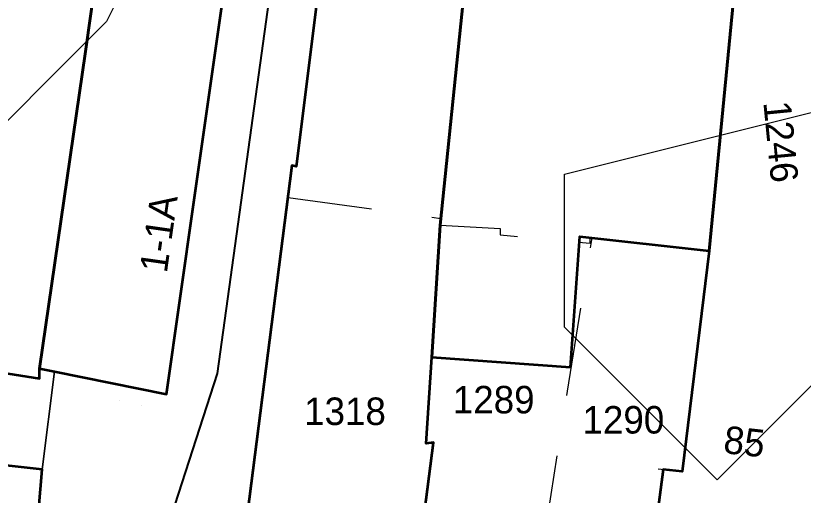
# Model space of a CAD drawing. Header units: metres. Extents: x 0 to 105485, y 0 to 425721.
# Drawn here: x 104954.53 to 104980.32, y 425207 to 425222.69 of the extents above; entities that cross this region are included whole.
import ezdxf
from ezdxf.enums import TextEntityAlignment as Align

# ---------------------------------------------------------------- set-up
doc = ezdxf.new("R2010")
doc.units = ezdxf.units.M
doc.header["$MEASUREMENT"] = 0
doc.linetypes.add('KG-PERCEEL-SO', pattern=[19, 5.5, -4, 5.5, -4])
for name, color, linetype, lineweight in [('B-XX-IE-MEUBILAIR-G', 7, 'Continuous', 18), ('B-XX-KG-GRENS_PERCEEL-G', 150, 'KG-PERCEEL-SO', 18), ('B-XX-KG-GRENS_PERCEEL-T', 150, 'KG-PERCEEL-SO', 18), ('B-XX-OG-BEBOUWING-G', 7, 'Continuous', 35), ('B-XX-OG-BEBOUWING_HUISNUMMER-T', 7, 'Continuous', 18), ('B-XX-OG-GRENS-G', 7, 'Continuous', 18), ('B-XX-OG-TERREIN_ERF-G', 7, 'Continuous', 18), ('B-XX-VH-OPENVERHARDING-G', 90, 'Continuous', 18)]:
    doc.layers.add(name, color=color, linetype=linetype, lineweight=lineweight)
doc.layers.add('GIS-WEGVAKKEN', color=2, linetype='Continuous')

msp = doc.modelspace()

# ---------------------------------------------------------------- linework, layer by layer
at = {"layer": 'B-XX-IE-MEUBILAIR-G', "color": 0, "true_color": 0x604a38}
for points in [[(104963.97, 425219.774, 2.52), (104963.97, 425219.774, 4.02)], [(104960.367, 425216.59, 2.368), (104960.367, 425216.59, 3.868)], [(104957.915, 425210.095, 2.208), (104957.915, 425210.095, 3.708)], [(104958.643, 425209.936, 2.154), (104958.643, 425209.936, 3.654)]]:
    msp.add_polyline3d(points, dxfattribs=at)
at = {"layer": 'B-XX-KG-GRENS_PERCEEL-G', "ltscale": 0.5, "flags": 128}
for points in [[(104939.731, 425211.601), (104944.68, 425210.988), (104944.715, 425211.494), (104949.71, 425210.728), (104949.839, 425211.679), (104955.309, 425210.818), (104955.312, 425211.146), (104959.472, 425210.298), (104961.4, 425223.856), (104963.482, 425237.889)], [(104969.107, 425222.44), (104969.561, 425226.898), (104970.744, 425236.896)], [(104977.238, 425214.997), (104978.306, 425226.033), (104979.348, 425235.635)], [(104963.437, 425216.744), (104963.57, 425217.789), (104963.719, 425217.758), (104964.389, 425223.129)], [(104968.455, 425216.052), (104969.107, 425222.44)], [(104963.338, 425215.968), (104963.437, 425216.744)], [(104963.457, 425216.741), (104963.437, 425216.744)], [(104963.457, 425216.741), (104968.455, 425216.052)], [(104961.784, 425203.777), (104963.338, 425215.968)], [(104968.399, 425215.31), (104968.433, 425215.833)], [(104968.433, 425215.833), (104968.455, 425216.052)], [(104968.433, 425215.833), (104970.397, 425215.723), (104970.395, 425215.514), (104973.34, 425215.246), (104973.342, 425215.424), (104973.406, 425215.417)], [(104967.499, 425203.083), (104968.21, 425208.718), (104967.971, 425208.691), (104968.399, 425215.31)], [(104972.606, 425210.404), (104973.406, 425215.417)], [(104973.406, 425215.417), (104977.238, 425214.997)], [(104974.766, 425203.469), (104974.83, 425203.885), (104975.272, 425207.89), (104976.359, 425207.77), (104977.238, 425214.997)], [(104971.834, 425205.568), (104972.606, 425210.404)], [(104949.107, 425152.908), (104949.408, 425156.061), (104951.193, 425155.864), (104953.518, 425176.147), (104955.847, 425196.728), (104954.3, 425196.834), (104954.922, 425202.306), (104955.397, 425207.84), (104949.676, 425208.467)]]:
    msp.add_lwpolyline(points, dxfattribs=at)
at = {"layer": 'B-XX-OG-BEBOUWING-G', "ltscale": 0.5}
for points in [[(104959.22, 425238.48), (104954.033, 425239.2), (104952.738, 425229.842), (104952.397, 425227.632), (104950.618, 425216.699), (104949.839, 425211.679), (104955.309, 425210.818), (104955.312, 425211.146), (104956.82, 425221.522)], [(104963.482, 425237.889), (104959.22, 425238.48), (104956.82, 425221.522), (104955.312, 425211.146), (104955.799, 425211.047), (104959.472, 425210.298), (104960.367, 425216.59), (104961.4, 425223.856)], [(104966.188, 425237.563), (104963.719, 425217.758), (104963.57, 425217.789), (104961.754, 425203.545), (104967.463, 425202.801), (104973.501, 425201.997), (104973.529, 425201.993), (104973.57, 425202.3), (104974.502, 425202.176), (104974.677, 425203.48), (104974.902, 425205.159), (104967.879, 425206.095), (104968.21, 425208.718), (104967.971, 425208.691), (104968.154, 425211.514), (104968.433, 425215.833), (104969.561, 425226.898), (104970.744, 425236.896)], [(104979.348, 425235.635), (104970.744, 425236.896), (104969.561, 425226.898), (104968.433, 425215.833), (104968.154, 425211.514), (104972.697, 425211.187), (104973.005, 425215.461), (104977.238, 425214.997), (104978.306, 425226.033)], [(104983.433, 425235.03), (104982.6, 425235.159), (104979.348, 425235.635), (104978.306, 425226.033), (104977.238, 425214.997), (104976.359, 425207.77), (104975.737, 425207.839), (104975.502, 425206.093), (104980.707, 425205.568), (104981.964, 425219.922)], [(104955.804, 425196.349), (104955.847, 425196.728), (104954.3, 425196.834), (104954.922, 425202.306), (104955.397, 425207.84), (104949.676, 425208.468), (104948.324, 425197.375), (104948.677, 425197.339), (104948.644, 425197.071), (104950.31, 425196.935), (104950.042, 425194.357), (104949.374, 425187.92), (104949.346, 425187.652), (104948.954, 425183.877), (104954.314, 425183.267)]]:
    msp.add_lwpolyline(points, close=True, dxfattribs=at)
at = {"layer": 'B-XX-OG-GRENS-G'}
for points in [[(104912.5, 425247.5, 3.252), (104917.5, 425247.5, 3.28), (104922.5, 425247.5, 3.272), (104927.5, 425247.5, 3.27), (104932.5, 425247.5, 3.279), (104942.5, 425242.5, 3.283), (104947.5, 425242.5, 3.246), (104952.5, 425242.5, 3.254), (104962.5, 425232.5, 2.989), (104957.5, 425222.5, 2.553), (104947.5, 425212.5, 2.335), (104942.5, 425212.5, 2.385), (104952.5, 425202.5, 1.881), (104947.5, 425197.5, 1.843), (104942.5, 425197.5, 2.189)], [(104992.5, 425222.5, 3.092), (104987.5, 425217.5, 2.83), (104977.5, 425207.5, 3.345), (104972.5, 425212.5, 3.284), (104972.5, 425217.5, 3.797)]]:
    msp.add_polyline3d(points, close=True, dxfattribs=at)
at = {"layer": 'B-XX-OG-TERREIN_ERF-G', "ltscale": 0.5}
msp.add_lwpolyline([(104980.707, 425205.568), (104975.502, 425206.093), (104975.737, 425207.839), (104976.359, 425207.77), (104977.238, 425214.997), (104973.005, 425215.461), (104972.697, 425211.187), (104968.154, 425211.514), (104967.971, 425208.691), (104968.21, 425208.718), (104967.879, 425206.095), (104974.902, 425205.159), (104974.677, 425203.48), (104986.143, 425202.12)], dxfattribs=at)
at = {"layer": 'B-XX-VH-OPENVERHARDING-G', "ltscale": 0.5}
msp.add_lwpolyline([(104961.754, 425203.545), (104963.57, 425217.789), (104963.719, 425217.758), (104966.188, 425237.563), (104963.482, 425237.889), (104961.4, 425223.856), (104960.367, 425216.59), (104959.472, 425210.298), (104955.799, 425211.047), (104955.397, 425207.84), (104954.922, 425202.306)], dxfattribs=at)
msp.add_lwpolyline([(104955.799, 425211.047), (104955.312, 425211.146), (104955.309, 425210.818), (104949.839, 425211.679), (104949.71, 425210.728), (104944.715, 425211.494), (104944.68, 425210.988), (104942.562, 425211.25), (104939.886, 425211.581), (104939.576, 425209.576), (104949.676, 425208.468), (104955.397, 425207.84)], close=True, dxfattribs=at)
at = {"layer": 'GIS-WEGVAKKEN'}
msp.add_lwpolyline([(104952.865, 425150), (104954.05, 425157.98), (104958.01, 425192.5), (104958.09, 425193.61), (104958.19, 425201.65), (104958.36, 425202.41), (104961.14, 425210.98), (104964.66, 425236.45), (104965.413, 425241.36)], dxfattribs=at)

# ---------------------------------------------------------------- texts
at = {"layer": 'B-XX-KG-GRENS_PERCEEL-T'}
msp.add_text('1246', height=0.9, rotation=275.6, dxfattribs=at).set_placement((104979.592, 425218.567), align=Align.MIDDLE_CENTER)
for s, p in [('1289', (104970.184, 425210.124)), ('1318', (104965.314, 425209.744)), ('1290', (104974.431, 425209.465))]:
    msp.add_text(s, height=0.9, dxfattribs=at).set_placement(p, align=Align.MIDDLE_CENTER)
at = {"layer": 'B-XX-OG-BEBOUWING_HUISNUMMER-T'}
for s, rotation, p in [('1-1A', 81.9, (104959.211, 425215.565)), ('85', 353.7, (104978.395, 425208.753))]:
    msp.add_text(s, height=0.9, rotation=rotation, dxfattribs=at).set_placement(p, align=Align.MIDDLE_CENTER)

doc.saveas('drawing.dxf')
